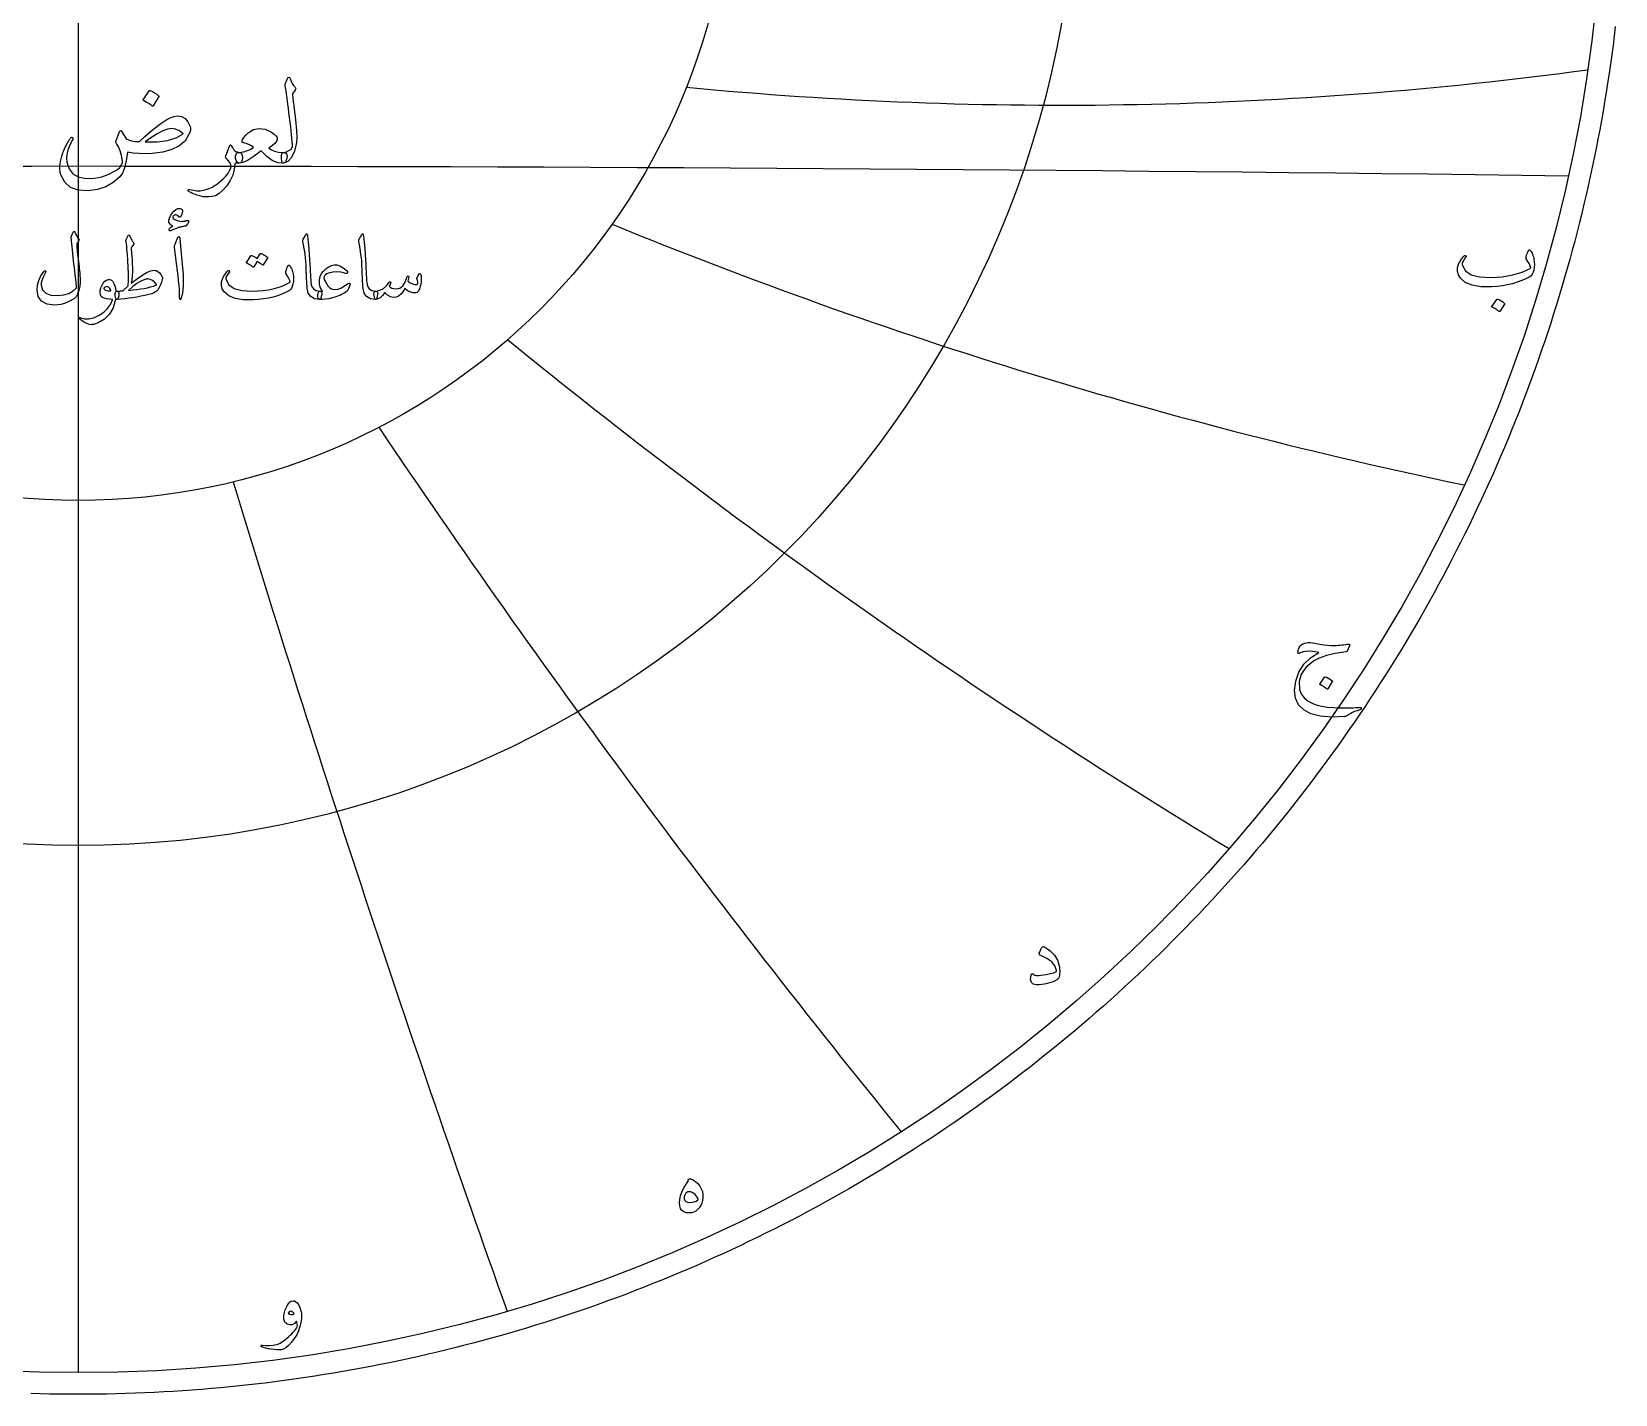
# Model space of a CAD drawing. Header units: millimetres. Extents: x -62 to 62, y -62 to 63.
# Drawn here: x -1.9 to 61.2, y -61.6 to -7.4 of the extents above; entities that cross this region are included whole.
import ezdxf

# ---------------------------------------------------------------- set-up
doc = ezdxf.new("R2010")
doc.units = ezdxf.units.MM
for name, color, linetype in [('CUT_OUTER', 1, 'Continuous'), ('ENGRAVE', 7, 'Continuous'), ('ENGRAVE_FINE', 8, 'Continuous'), ('TEXT', 5, 'Continuous')]:
    doc.layers.add(name, color=color, linetype=linetype)

msp = doc.modelspace()

# ---------------------------------------------------------------- linework, layer by layer
at = {"layer": 'CUT_OUTER'}
msp.add_lwpolyline([(61.1943, -7.1667), (61.1491, -7.542), (61.1017, -7.9171), (61.052, -8.2919), (61, -8.6663), (60.9456, -9.0404), (60.889, -9.4142), (60.8301, -9.7876), (60.7689, -10.1607), (60.7054, -10.5334), (60.6396, -10.9057), (60.5716, -11.2775), (60.5012, -11.649), (60.4286, -12.02), (60.3537, -12.3906), (60.2766, -12.7606), (60.1971, -13.1303), (60.1154, -13.4994), (60.0315, -13.868), (59.9453, -14.2361), (59.8568, -14.6036), (59.7661, -14.9706), (59.6731, -15.3371), (59.5778, -15.7029), (59.4804, -16.0682), (59.3807, -16.4328), (59.2787, -16.7969), (59.1745, -17.1603), (59.0681, -17.5231), (58.9595, -17.8852), (58.8486, -18.2466), (58.7356, -18.6073), (58.6203, -18.9674), (58.5028, -19.3267), (58.3831, -19.6853), (58.2612, -20.0432), (58.1372, -20.4003), (58.0109, -20.7566), (57.8824, -21.1122), (57.7518, -21.4669), (57.619, -21.8209), (57.484, -22.174), (57.3469, -22.5263), (57.2076, -22.8778), (57.0661, -23.2284), (56.9225, -23.5781), (56.7768, -23.9269), (56.6289, -24.2748), (56.4789, -24.6218), (56.3267, -24.9679), (56.1725, -25.3131), (56.0161, -25.6573), (55.8576, -26.0005), (55.697, -26.3427), (55.5344, -26.684), (55.3696, -27.0242), (55.2027, -27.3635), (55.0338, -27.7017), (54.8628, -28.0388), (54.6897, -28.3749), (54.5146, -28.71), (54.3374, -29.0439), (54.1581, -29.3768), (53.9769, -29.7085), (53.7936, -30.0392), (53.6082, -30.3687), (53.4209, -30.6971), (53.2315, -31.0243), (53.0402, -31.3503), (52.8468, -31.6752), (52.6515, -31.9988), (52.4541, -32.3213), (52.2548, -32.6425), (52.0535, -32.9625), (51.8503, -33.2813), (51.6451, -33.5988), (51.438, -33.9151), (51.2289, -34.2301), (51.0179, -34.5438), (50.805, -34.8562), (50.5902, -35.1672), (50.3734, -35.477), (50.1548, -35.7854), (49.9343, -36.0925), (49.7119, -36.3982), (49.4876, -36.7025), (49.2615, -37.0055), (49.0335, -37.307), (48.8037, -37.6072), (48.572, -37.906), (48.3385, -38.2033), (48.1032, -38.4992), (47.866, -38.7936), (47.6271, -39.0866), (47.3864, -39.3781), (47.1439, -39.6681), (46.8996, -39.9566), (46.6535, -40.2436), (46.4057, -40.5291), (46.1562, -40.8131), (45.9049, -41.0955), (45.6519, -41.3764), (45.3971, -41.6558), (45.1407, -41.9335), (44.8825, -42.2097), (44.6227, -42.4843), (44.3612, -42.7573), (44.098, -43.0287), (43.8331, -43.2985), (43.5666, -43.5666), (43.2985, -43.8331), (43.0287, -44.098), (42.7573, -44.3612), (42.4843, -44.6227), (42.2097, -44.8825), (41.9335, -45.1407), (41.6558, -45.3971), (41.3764, -45.6519), (41.0955, -45.9049), (40.8131, -46.1562), (40.5291, -46.4057), (40.2436, -46.6535), (39.9566, -46.8996), (39.6681, -47.1439), (39.3781, -47.3864), (39.0866, -47.6271), (38.7936, -47.866), (38.4992, -48.1032), (38.2033, -48.3385), (37.906, -48.572), (37.6072, -48.8037), (37.307, -49.0335), (37.0055, -49.2615), (36.7025, -49.4876), (36.3982, -49.7119), (36.0925, -49.9343), (35.7854, -50.1548), (35.477, -50.3734), (35.1672, -50.5902), (34.8562, -50.805), (34.5438, -51.0179), (34.2301, -51.2289), (33.9151, -51.438), (33.5988, -51.6451), (33.2813, -51.8503), (32.9625, -52.0535), (32.6425, -52.2548), (32.3213, -52.4541), (31.9988, -52.6515), (31.6752, -52.8468), (31.3503, -53.0402), (31.0243, -53.2315), (30.6971, -53.4209), (30.3687, -53.6082), (30.0392, -53.7936), (29.7085, -53.9769), (29.3768, -54.1581), (29.0439, -54.3374), (28.71, -54.5146), (28.3749, -54.6897), (28.0388, -54.8628), (27.7017, -55.0338), (27.3635, -55.2027), (27.0242, -55.3696), (26.684, -55.5344), (26.3427, -55.697), (26.0005, -55.8576), (25.6573, -56.0161), (25.3131, -56.1725), (24.9679, -56.3267), (24.6218, -56.4789), (24.2748, -56.6289), (23.9269, -56.7768), (23.5781, -56.9225), (23.2284, -57.0661), (22.8778, -57.2076), (22.5263, -57.3469), (22.174, -57.484), (21.8209, -57.619), (21.4669, -57.7518), (21.1122, -57.8824), (20.7566, -58.0109), (20.4003, -58.1372), (20.0432, -58.2612), (19.6853, -58.3831), (19.3267, -58.5028), (18.9674, -58.6203), (18.6073, -58.7356), (18.2466, -58.8486), (17.8852, -58.9595), (17.5231, -59.0681), (17.1603, -59.1745), (16.7969, -59.2787), (16.4328, -59.3807), (16.0682, -59.4804), (15.7029, -59.5778), (15.3371, -59.6731), (14.9706, -59.7661), (14.6036, -59.8568), (14.2361, -59.9453), (13.868, -60.0315), (13.4994, -60.1154), (13.1303, -60.1971), (12.7606, -60.2766), (12.3906, -60.3537), (12.02, -60.4286), (11.649, -60.5012), (11.2775, -60.5716), (10.9057, -60.6396), (10.5334, -60.7054), (10.1607, -60.7689), (9.7876, -60.8301), (9.4142, -60.889), (9.0404, -60.9456), (8.6663, -61), (8.2919, -61.052), (7.9171, -61.1017), (7.542, -61.1491), (7.1667, -61.1943), (6.7911, -61.2371), (6.4152, -61.2776), (6.0391, -61.3158), (5.6627, -61.3517), (5.2862, -61.3853), (4.9094, -61.4166), (4.5325, -61.4456), (4.1554, -61.4722), (3.7781, -61.4966), (3.4007, -61.5186), (3.0232, -61.5383), (2.6455, -61.5557), (2.2678, -61.5708), (1.89, -61.5835), (1.512, -61.5939), (1.1341, -61.6021), (0.7561, -61.6079), (0.378, -61.6113), (0, -61.6125), (-0.378, -61.6113), (-0.7561, -61.6079), (-1.1341, -61.6021), (-1.512, -61.5939), (-1.89, -61.5835)], dxfattribs=at)
at = {"layer": 'ENGRAVE'}
for points in [[(0, -60.75), (0, 60.75)], [(0, -60.75), (0, -26.0306)]]:
    msp.add_lwpolyline(points, dxfattribs=at)
for radius in [60.75, 39.7663, 26.0306]:
    msp.add_circle((0, 0), radius, dxfattribs=at)
for centre, radius, start, end in [((39.1335, 146.0481), 156.342, 264.520285, 277.705934), ((94.425, 163.5488), 192.9913, 247.718641, 258.26716), ((177.9394, 177.9394), 254.767, 230.850363, 238.761753), ((326.7513, 188.6499), 379.3897, 213.930083, 219.204343), ((728.6943, 195.2531), 755.4473, 196.9741204, 199.6112503)]:
    msp.add_arc(centre, radius, start, end, dxfattribs=at)
at = {"layer": 'ENGRAVE_FINE'}
msp.add_arc((0, -4563.2188), 4550.4895, 89.2531081, 90.7468919, dxfattribs=at)
at = {"layer": 'TEXT'}
for points in [[(8.2394, -9.4432), (8.2717, -9.365), (8.2968, -9.303), (8.3148, -9.2572), (8.3256, -9.2276), (8.334, -9.2087), (8.3447, -9.1953), (8.3579, -9.1872), (8.3735, -9.1845), (8.3911, -9.1875), (8.4058, -9.1965), (8.4175, -9.2114), (8.4262, -9.2324), (8.466, -9.3351), (8.5136, -9.4276), (8.569, -9.5099), (8.6322, -9.5821), (8.6498, -9.6051), (8.6549, -9.6312), (8.6474, -9.6602), (8.6274, -9.6923), (8.522, -9.8408), (8.5292, -9.9072), (8.5364, -9.9725), (8.5435, -10.0366), (8.5507, -10.0994), (8.5579, -10.1611), (8.5651, -10.2216), (8.5723, -10.2809), (8.5795, -10.3389), (8.6456, -10.8767), (8.6861, -11.297), (8.7007, -11.6), (8.6896, -11.7856), (8.5992, -12.1224), (8.4813, -12.3712), (8.3358, -12.532), (8.1627, -12.6048), (8.1579, -12.6048), (8.1531, -12.6048), (8.1483, -12.6048), (8.1435, -12.6048), (8.1151, -12.5778), (8.0968, -12.5162), (8.0888, -12.4197), (8.0909, -12.2886), (8.0953, -12.2401), (8.1088, -12.2048), (8.1313, -12.1826), (8.1627, -12.1736), (8.2843, -12.1494), (8.3855, -12.1054), (8.4663, -12.0416), (8.5268, -11.9581), (8.5227, -11.8578), (8.5154, -11.7437), (8.5048, -11.6159), (8.4908, -11.4743), (8.4739, -11.3195), (8.4543, -11.1521), (8.432, -10.9722), (8.407, -10.7797), (8.384, -10.5904), (8.3627, -10.4204), (8.3432, -10.2695), (8.3256, -10.1378), (8.3103, -10.0252), (8.298, -9.9318), (8.2888, -9.8575), (8.2825, -9.8024), (8.2346, -9.5294), (8.2331, -9.5024), (8.2334, -9.4791), (8.2355, -9.4593), (8.2394, -9.4432)], [(2.8167, -9.7258), (2.8227, -9.7198), (2.8311, -9.7162), (2.8419, -9.715), (2.855, -9.7162), (2.9481, -9.7539), (3.0359, -9.8), (3.1182, -9.8545), (3.1951, -9.9174), (3.2026, -9.927), (3.2059, -9.9366), (3.205, -9.9461), (3.1999, -9.9557), (2.9748, -10.3198), (2.9664, -10.3285), (2.9556, -10.3306), (2.9425, -10.3261), (2.9269, -10.315), (2.9134, -10.3054), (2.8922, -10.291), (2.8631, -10.2719), (2.8263, -10.2479), (2.7811, -10.2192), (2.7269, -10.1857), (2.6637, -10.1473), (2.5916, -10.1042), (2.582, -10.097), (2.5772, -10.0899), (2.5772, -10.0827), (2.582, -10.0755)], [(3.9376, -10.7222), (4.1047, -10.7467), (4.2466, -10.8252), (4.3634, -10.9575), (4.455, -11.1437), (4.4652, -11.215), (4.4574, -11.2946), (4.4316, -11.3826), (4.3879, -11.479), (4.3376, -11.5719), (4.2921, -11.6491), (4.2514, -11.7108), (4.2155, -11.7569), (4.0059, -11.9293), (3.7221, -12.0635), (3.364, -12.1593), (2.9317, -12.2168), (2.6715, -12.2293), (2.4227, -12.2239), (2.1853, -12.2006), (1.9592, -12.1593), (1.9059, -12.5105), (1.8371, -12.7928), (1.7527, -13.0063), (1.6527, -13.1509), (1.3904, -13.3739), (1.0922, -13.5401), (0.7581, -13.6494), (0.388, -13.7018), (-0.0015, -13.6835), (-0.3126, -13.5712), (-0.5452, -13.3649), (-0.6994, -13.0646), (-0.7126, -13.0181), (-0.7233, -12.9694), (-0.7317, -12.9187), (-0.7377, -12.8658), (-0.7407, -12.8112), (-0.7401, -12.7551), (-0.7359, -12.6974), (-0.7281, -12.6383), (-0.7114, -12.5337), (-0.6898, -12.4305), (-0.6635, -12.3289), (-0.6323, -12.2287), (-0.5967, -12.1304), (-0.5569, -12.0341), (-0.5129, -11.94), (-0.4647, -11.8479), (-0.4433, -11.8105), (-0.4221, -11.7748), (-0.4013, -11.741), (-0.3808, -11.709), (-0.3609, -11.6787), (-0.3419, -11.6503), (-0.3238, -11.6237), (-0.3066, -11.5988), (-0.2943, -11.5847), (-0.2814, -11.576), (-0.268, -11.5728), (-0.2539, -11.5749), (-0.2389, -11.5805), (-0.2275, -11.588), (-0.2198, -11.5973), (-0.2156, -11.6084), (-0.2144, -11.621), (-0.2156, -11.6347), (-0.2192, -11.6497), (-0.2251, -11.6659), (-0.2602, -11.7189), (-0.2934, -11.7772), (-0.3248, -11.841), (-0.3545, -11.9102), (-0.4168, -12.0871), (-0.4551, -12.2539), (-0.4695, -12.4105), (-0.4599, -12.5569), (-0.3704, -12.835), (-0.2072, -13.0371), (0.0296, -13.1631), (0.3401, -13.2131), (0.6401, -13.1991), (0.9317, -13.1425), (1.2149, -13.0434), (1.4898, -12.9018), (1.5727, -12.8428), (1.6443, -12.7712), (1.7045, -12.6871), (1.7533, -12.5904), (1.7589, -12.5769), (1.7616, -12.5605), (1.7613, -12.541), (1.758, -12.5185), (1.7158, -12.3042), (1.661, -12.1162), (1.5937, -11.9545), (1.5137, -11.8192), (1.4979, -11.7943), (1.4886, -11.7725), (1.4859, -11.7536), (1.4898, -11.7377), (1.6383, -11.3449), (1.6595, -11.3153), (1.6802, -11.303), (1.7003, -11.3081), (1.7197, -11.3305), (1.897, -11.6323), (1.9919, -11.6772), (2.1137, -11.7114), (2.2625, -11.7347), (2.4383, -11.7473), (2.647, -11.544), (2.8562, -11.3557), (3.0661, -11.1823), (3.2766, -11.024), (3.4778, -10.8919), (3.655, -10.7976), (3.8083, -10.741), (3.9376, -10.7222)], [(4.1724, -11.4311), (4.0254, -11.3192), (3.8718, -11.2515), (3.7116, -11.2282), (3.5448, -11.2491), (3.364, -11.3129), (3.1568, -11.418), (2.9233, -11.5644), (2.6634, -11.7521), (3.1368, -11.7536), (3.546, -11.7006), (3.8912, -11.5931), (4.1724, -11.4311)], [(8.1627, -12.1736), (8.2328, -12.1841), (8.2801, -12.2156), (8.3046, -12.268), (8.3064, -12.3413), (8.2831, -12.4548), (8.2513, -12.5365), (8.2112, -12.5865), (8.1627, -12.6048), (7.9421, -12.5847), (7.7208, -12.4958), (7.499, -12.338), (7.2765, -12.1114), (6.996, -12.329), (6.7579, -12.4838), (6.5624, -12.5757), (6.4095, -12.6048), (6.3589, -12.5934), (6.3172, -12.5593), (6.2846, -12.5024), (6.261, -12.4227), (6.2541, -12.3174), (6.2765, -12.2407), (6.3283, -12.1928), (6.4095, -12.1736), (6.4833, -12.1665), (6.5562, -12.1545), (6.6282, -12.1377), (6.6993, -12.1162), (6.7695, -12.0895), (6.8388, -12.0575), (6.9072, -12.0201), (6.9747, -11.9772), (6.8918, -11.9096), (6.7915, -11.8551), (6.6738, -11.8138), (6.5388, -11.7856), (6.5265, -11.7805), (6.5184, -11.7701), (6.5145, -11.7542), (6.5148, -11.7329), (6.5376, -11.6596), (6.5867, -11.5784), (6.6621, -11.4895), (6.7639, -11.3928), (6.9762, -11.2656), (7.2011, -11.2192), (7.4385, -11.2536), (7.6885, -11.3689), (7.7945, -11.4425), (7.8681, -11.515), (7.9094, -11.5862), (7.9184, -11.6563), (7.8921, -11.7317), (7.8274, -11.8144), (7.7244, -11.9042), (7.5831, -12.0012), (7.684, -12.0766), (7.8142, -12.1305), (7.9738, -12.1629), (8.1627, -12.1736)], [(5.8681, -12.3078), (6.0166, -11.9245), (6.0331, -11.894), (6.049, -11.879), (6.0642, -11.8796), (6.0789, -11.8958), (6.119, -11.9629), (6.158, -12.0204), (6.1957, -12.0683), (6.2322, -12.1066), (6.2723, -12.1359), (6.316, -12.1569), (6.3633, -12.1695), (6.4142, -12.1736), (6.4645, -12.1868), (6.5005, -12.2263), (6.522, -12.2922), (6.5292, -12.3844), (6.522, -12.4772), (6.5005, -12.5449), (6.4645, -12.5874), (6.4142, -12.6048), (6.3756, -12.6066), (6.3364, -12.6072), (6.2966, -12.6066), (6.2562, -12.6048), (6.2493, -12.6066), (6.243, -12.612), (6.2373, -12.6209), (6.2322, -12.6335), (6.2065, -12.8602), (6.1436, -13.0802), (6.0436, -13.2937), (5.9065, -13.5006), (5.7535, -13.6805), (5.6059, -13.8131), (5.4637, -13.8985), (5.3268, -13.9365), (5.1981, -13.9464), (5.0801, -13.9473), (4.973, -13.9392), (4.8765, -13.9221), (4.8294, -13.9089), (4.7789, -13.8934), (4.7252, -13.8754), (4.6682, -13.855), (4.6081, -13.8317), (4.5454, -13.8047), (4.48, -13.7742), (4.4119, -13.7401), (4.3948, -13.7323), (4.3819, -13.7233), (4.3733, -13.7131), (4.3688, -13.7018), (4.3658, -13.6865), (4.3664, -13.6742), (4.3706, -13.6649), (4.3784, -13.6586), (4.3885, -13.653), (4.3999, -13.6503), (4.4125, -13.6506), (4.4263, -13.6539), (4.5772, -13.6844), (4.7185, -13.6994), (4.8502, -13.6988), (4.9724, -13.6826), (5.0932, -13.6507), (5.2113, -13.6077), (5.3267, -13.5537), (5.4394, -13.4886), (5.5497, -13.4127), (5.658, -13.3263), (5.7641, -13.2295), (5.8681, -13.1221), (5.9463, -13.0242), (6.0083, -12.9269), (6.0541, -12.8302), (6.0837, -12.7341), (6.075, -12.667), (6.0394, -12.5904), (5.9768, -12.5042), (5.8873, -12.4084), (5.8717, -12.3877), (5.8634, -12.3641), (5.8622, -12.3374), (5.8681, -12.3078)], [(4.2646, -15.1077), (4.2178, -15.1165), (4.1743, -15.1248), (4.1342, -15.1326), (4.0975, -15.14), (4.0644, -15.1472), (4.0351, -15.1544), (4.0096, -15.1616), (3.9879, -15.1688), (3.9659, -15.177), (3.9394, -15.1872), (3.9085, -15.1994), (3.873, -15.2137), (3.833, -15.2302), (3.7885, -15.2492), (3.7396, -15.2706), (3.6862, -15.2945), (3.6644, -15.3017), (3.6457, -15.3017), (3.6302, -15.2945), (3.6179, -15.2802), (3.6105, -15.2449), (3.6314, -15.2038), (3.6805, -15.1569), (3.758, -15.1041), (3.6987, -15.0704), (3.6538, -15.0341), (3.6233, -14.995), (3.6071, -14.9532), (3.604, -14.8744), (3.6233, -14.7889), (3.665, -14.6966), (3.7293, -14.5975), (3.8058, -14.5088), (3.8847, -14.4475), (3.9657, -14.4136), (4.049, -14.4071), (4.0955, -14.4188), (4.1272, -14.4431), (4.144, -14.4799), (4.146, -14.5293), (4.1379, -14.5827), (4.1245, -14.6317), (4.1056, -14.6761), (4.0814, -14.7161), (4.0571, -14.7442), (4.0346, -14.7565), (4.014, -14.7532), (3.9951, -14.7341), (3.9736, -14.7056), (3.9484, -14.6847), (3.9197, -14.6714), (3.8873, -14.6658), (3.8534, -14.6658), (3.8236, -14.673), (3.7978, -14.6874), (3.776, -14.7089), (3.76, -14.735), (3.7553, -14.7592), (3.7618, -14.7817), (3.7796, -14.8023), (3.846, -14.8515), (3.9269, -14.8877), (4.0221, -14.9108), (4.1317, -14.9209), (4.1412, -14.9206), (4.1519, -14.9195), (4.1637, -14.9179), (4.1766, -14.9155), (4.1906, -14.9127), (4.2058, -14.9097), (4.222, -14.9064), (4.2394, -14.9029), (4.2583, -14.8994), (4.2754, -14.8962), (4.2906, -14.8932), (4.3041, -14.8904), (4.316, -14.888), (4.3266, -14.8863), (4.3358, -14.8853), (4.3436, -14.885), (4.3584, -14.8865), (4.3706, -14.8913), (4.38, -14.8991), (4.3867, -14.9101), (4.391, -14.9207), (4.393, -14.9308), (4.3928, -14.9404), (4.3903, -14.9496), (4.3555, -15.0148), (4.323, -15.0628), (4.2927, -15.0938), (4.2646, -15.1077)], [(-0.2048, -15.352), (-0.1985, -15.341), (-0.1904, -15.3332), (-0.1805, -15.3284), (-0.1689, -15.3269), (-0.1572, -15.3289), (-0.1473, -15.335), (-0.1392, -15.3451), (-0.1329, -15.3592), (-0.0995, -15.4416), (-0.0638, -15.5128), (-0.0258, -15.5728), (0.0144, -15.6215), (0.0263, -15.639), (0.0296, -15.6592), (0.0245, -15.6821), (0.0108, -15.7077), (0.002, -15.7201), (-0.0063, -15.732), (-0.0141, -15.7434), (-0.0216, -15.7544), (-0.0285, -15.7647), (-0.035, -15.7742), (-0.0411, -15.7827), (-0.0467, -15.7903), (-0.0561, -15.8043), (-0.0629, -15.8209), (-0.0669, -15.8402), (-0.0683, -15.8622), (-0.064, -15.9243), (-0.0584, -15.992), (-0.0514, -16.0653), (-0.0431, -16.1442), (-0.0337, -16.2288), (-0.0234, -16.3189), (-0.0121, -16.4147), (0, -16.5161), (0.0136, -16.6172), (0.0256, -16.7123), (0.036, -16.8014), (0.0449, -16.8843), (0.0524, -16.9615), (0.0588, -17.033), (0.0641, -17.0989), (0.0683, -17.1592), (0.073, -17.3377), (0.0584, -17.5068), (0.0245, -17.6664), (-0.0287, -17.8166), (-0.0806, -17.9049), (-0.1608, -17.9864), (-0.2692, -18.0612), (-0.406, -18.1292), (-0.5542, -18.1856), (-0.6934, -18.2253), (-0.8236, -18.2484), (-0.9449, -18.255), (-1.2485, -18.2132), (-1.4658, -18.0987), (-1.597, -17.9114), (-1.6419, -17.6514), (-1.6262, -17.4576), (-1.5754, -17.2679), (-1.4896, -17.0822), (-1.3688, -16.9005), (-1.3596, -16.8899), (-1.35, -16.8834), (-1.3399, -16.881), (-1.3293, -16.8825), (-1.3181, -16.8868), (-1.3096, -16.8924), (-1.3037, -16.8994), (-1.3006, -16.9077), (-1.2983, -16.92), (-1.2988, -16.9319), (-1.3019, -16.9434), (-1.3078, -16.9544), (-1.3902, -17.1149), (-1.447, -17.2517), (-1.4782, -17.3646), (-1.4838, -17.4538), (-1.4238, -17.6458), (-1.2943, -17.7798), (-1.0951, -17.8559), (-0.8263, -17.8741), (-0.584, -17.8479), (-0.3781, -17.787), (-0.2086, -17.6916), (-0.0754, -17.5616), (-0.0783, -17.4988), (-0.0831, -17.4255), (-0.0899, -17.3416), (-0.0988, -17.2472), (-0.1099, -17.142), (-0.1235, -17.0258), (-0.1396, -16.8986), (-0.1581, -16.7604), (-0.1756, -16.6178), (-0.1922, -16.4774), (-0.2079, -16.3394), (-0.2228, -16.2035), (-0.2364, -16.0699), (-0.2488, -15.9385), (-0.2598, -15.8094), (-0.2695, -15.6826), (-0.2838, -15.5604), (-0.2832, -15.5465), (-0.2811, -15.5335), (-0.2778, -15.5213), (-0.273, -15.5101)], [(1.9868, -15.4814), (1.9953, -15.4722), (2.003, -15.4661), (2.0097, -15.4632), (2.0155, -15.4634), (2.0225, -15.4665), (2.029, -15.4724), (2.0351, -15.4809), (2.0407, -15.4921), (2.0635, -15.5406), (2.0851, -15.5855), (2.1057, -15.6269), (2.1251, -15.6646), (2.1436, -15.6983), (2.1615, -15.7275), (2.1787, -15.7522), (2.1952, -15.7724), (2.2073, -15.789), (2.2113, -15.8065), (2.2073, -15.8249), (2.1952, -15.8442), (2.1233, -15.934), (2.1141, -15.9495), (2.108, -15.9673), (2.1051, -15.9873), (2.1053, -16.0095), (2.117, -16.179), (2.1269, -16.3283), (2.135, -16.4575), (2.1413, -16.5664), (2.146, -16.6553), (2.1494, -16.7244), (2.1514, -16.7738), (2.1521, -16.8035), (2.1513, -16.8911), (2.1489, -16.9741), (2.145, -17.0527), (2.1395, -17.1268), (2.1326, -17.1964), (2.1247, -17.2616), (2.1156, -17.3222), (2.1053, -17.3783), (2.3494, -17.1915), (2.5607, -17.0478), (2.7392, -16.9472), (2.885, -16.8897), (2.9499, -16.8744), (3.008, -16.8682), (3.0594, -16.8709), (3.1041, -16.8825), (3.1672, -16.9153), (3.2272, -16.967), (3.284, -17.0375), (3.3377, -17.1268), (3.346, -17.1482), (3.3493, -17.1726), (3.3478, -17.2003), (3.3413, -17.231), (3.3055, -17.3415), (3.2631, -17.4466), (3.2139, -17.5463), (3.158, -17.6406), (3.1037, -17.7012), (3.0269, -17.7538), (2.9276, -17.7982), (2.8059, -17.8346), (2.643, -17.8706), (2.4812, -17.9033), (2.3206, -17.9326), (2.161, -17.9586), (2.0028, -17.9809), (1.8462, -17.9994), (1.6912, -18.0141), (1.5377, -18.025), (1.5204, -18.0201), (1.5045, -18.0053), (1.4899, -17.9806), (1.4766, -17.946), (1.4649, -17.9035), (1.4587, -17.8624), (1.4578, -17.8227), (1.4622, -17.7843), (1.4724, -17.7509), (1.4883, -17.7259), (1.5101, -17.7095), (1.5377, -17.7017), (1.5744, -17.6997), (1.6091, -17.6972), (1.6418, -17.6943), (1.6724, -17.6909), (1.7011, -17.6875), (1.7277, -17.6846), (1.7522, -17.6821), (1.7748, -17.6801), (1.976, -17.4861), (1.9778, -17.4777), (1.9796, -17.4668), (1.9814, -17.4534), (1.9832, -17.4376), (1.985, -17.4193), (1.9868, -17.3985), (1.9886, -17.3753), (1.9904, -17.3496), (1.992, -17.3216), (1.9931, -17.2917), (1.9937, -17.2597), (1.994, -17.2256), (1.994, -17.1898), (1.994, -17.1524), (1.994, -17.1135), (1.994, -17.0729), (1.9935, -17.0271), (1.9922, -16.9723), (1.9899, -16.9086), (1.9868, -16.8358), (1.9827, -16.7545), (1.9778, -16.6652), (1.972, -16.5677), (1.9652, -16.4622), (1.9497, -16.228), (1.9356, -16.0427), (1.9228, -15.9064), (1.9113, -15.8191), (1.9021, -15.7629), (1.8961, -15.7203), (1.8932, -15.6911), (1.8934, -15.6754), (1.9043, -15.6457), (1.9154, -15.6179), (1.9267, -15.5918), (1.9383, -15.5676), (1.9501, -15.5447), (1.9621, -15.5227), (1.9743, -15.5016), (1.9868, -15.4814)], [(3.9376, -15.6179), (3.972, -15.5514), (3.9996, -15.5281), (4.0205, -15.5478), (4.0346, -15.6107), (4.1173, -16.4909), (4.1665, -17.0312), (4.1775, -17.4628), (4.1503, -17.7857), (4.0849, -17.9999), (4.073, -18.0174), (4.0625, -18.0268), (4.0533, -18.0282), (4.0454, -18.0214), (4.0391, -18.0109), (4.0346, -17.9972), (4.032, -17.9803), (4.0311, -17.9604), (4.0311, -17.8047), (4.0239, -17.6397), (4.0095, -17.4652), (3.9879, -17.2813), (3.9832, -17.2333), (3.9691, -17.1035), (3.9455, -16.892), (3.9125, -16.5987), (3.8335, -15.9484), (3.8317, -15.9138), (3.8335, -15.882), (3.8388, -15.8528), (3.8478, -15.8263)], [(9.0681, -15.4382), (9.075, -15.4275), (9.0816, -15.4203), (9.0876, -15.4167), (9.0932, -15.4167), (9.1018, -15.4214), (9.1094, -15.4356), (9.1161, -15.4591), (9.122, -15.4921), (9.1516, -15.7605), (9.1759, -16.0086), (9.1947, -16.2365), (9.2082, -16.4442), (9.2168, -16.6218), (9.2248, -16.781), (9.2321, -16.9218), (9.2387, -17.0442), (9.2445, -17.1482), (9.2491, -17.2337), (9.2525, -17.3009), (9.2549, -17.3496), (9.2868, -17.4955), (9.3573, -17.6029), (9.4664, -17.6716), (9.6142, -17.7017), (9.6553, -17.7125), (9.6815, -17.7376), (9.693, -17.7771), (9.6896, -17.831), (9.6728, -17.9159), (9.6546, -17.9765), (9.6351, -18.0129), (9.6142, -18.025), (9.4062, -17.9976), (9.2531, -17.9154), (9.1548, -17.7785), (9.1112, -17.5867), (9.1043, -17.495), (9.0982, -17.403), (9.0927, -17.3109), (9.0878, -17.2185), (9.0835, -17.1258), (9.0793, -17.033), (9.0754, -16.9399), (9.0717, -16.8466), (9.0649, -16.6686), (9.0555, -16.5084), (9.0434, -16.366), (9.0286, -16.2412), (9.011, -16.1214), (8.9908, -15.9938), (8.9679, -15.8583), (8.9423, -15.7149), (8.939, -15.6891), (8.9396, -15.6655), (8.9444, -15.6442), (8.9531, -15.6251)], [(11.292, -15.4382), (11.2989, -15.4275), (11.3055, -15.4203), (11.3115, -15.4167), (11.3171, -15.4167), (11.3257, -15.4214), (11.3333, -15.4356), (11.34, -15.4591), (11.3459, -15.4921), (11.3755, -15.7605), (11.3998, -16.0086), (11.4186, -16.2365), (11.4321, -16.4442), (11.4407, -16.6218), (11.4487, -16.781), (11.456, -16.9218), (11.4626, -17.0442), (11.4684, -17.1482), (11.473, -17.2337), (11.4765, -17.3009), (11.4788, -17.3496), (11.5107, -17.4955), (11.5812, -17.6029), (11.6903, -17.6716), (11.8381, -17.7017), (11.8792, -17.7125), (11.9054, -17.7376), (11.9169, -17.7771), (11.9135, -17.831), (11.8967, -17.9159), (11.8785, -17.9765), (11.859, -18.0129), (11.8381, -18.025), (11.6302, -17.9976), (11.477, -17.9154), (11.3787, -17.7785), (11.3351, -17.5867), (11.3283, -17.495), (11.3221, -17.403), (11.3166, -17.3109), (11.3117, -17.2185), (11.3074, -17.1258), (11.3032, -17.033), (11.2993, -16.9399), (11.2956, -16.8466), (11.2888, -16.6686), (11.2794, -16.5084), (11.2673, -16.366), (11.2525, -16.2412), (11.235, -16.1214), (11.2147, -15.9938), (11.1918, -15.8583), (11.1662, -15.7149), (11.1629, -15.6891), (11.1635, -15.6655), (11.1683, -15.6442), (11.177, -15.6251)], [(7.243, -16.2107), (7.2475, -16.2062), (7.2537, -16.2035), (7.2618, -16.2026), (7.2717, -16.2035), (7.3071, -16.2167), (7.3413, -16.2313), (7.3744, -16.2473), (7.4064, -16.2646), (7.4375, -16.2834), (7.468, -16.3041), (7.4977, -16.3266), (7.5268, -16.3508), (7.5324, -16.3582), (7.5349, -16.3661), (7.5342, -16.3744), (7.5304, -16.3831), (7.3579, -16.6562), (7.3532, -16.6598), (7.3463, -16.6598), (7.3371, -16.6562), (7.3256, -16.649), (7.3177, -16.6424), (7.3049, -16.6333), (7.2872, -16.6217), (7.2645, -16.6077), (7.2367, -16.591), (7.2034, -16.5713), (7.1648, -16.5487), (7.1208, -16.5233), (6.9843, -16.7352), (6.978, -16.7417), (6.9699, -16.7433), (6.96, -16.7399), (6.9484, -16.7316), (6.9383, -16.7244), (6.9223, -16.7137), (6.9005, -16.6993), (6.8729, -16.6813), (6.839, -16.6598), (6.7984, -16.6346), (6.751, -16.6059), (6.6969, -16.5736), (6.6913, -16.5682), (6.6888, -16.5628), (6.6895, -16.5574), (6.6933, -16.552), (6.8693, -16.2897), (6.8738, -16.2852), (6.8801, -16.2825), (6.8882, -16.2816), (6.8981, -16.2825), (6.9282, -16.2923), (6.9573, -16.3036), (6.9856, -16.3166), (7.013, -16.331), (7.0395, -16.3469), (7.0651, -16.3638), (7.0898, -16.3819), (7.1136, -16.4011)], [(57.8089, -16.0758), (57.8346, -16.1082), (57.8582, -16.1438), (57.8797, -16.1829), (57.899, -16.2253), (57.9161, -16.2708), (57.9311, -16.3192), (57.9439, -16.3704), (57.9545, -16.4246), (57.9684, -16.5333), (57.9718, -16.6411), (57.9646, -16.7479), (57.9469, -16.8538), (57.92, -16.9481), (57.8855, -17.0243), (57.8434, -17.0823), (57.7936, -17.122), (57.6355, -17.2056), (57.4678, -17.2801), (57.2906, -17.3455), (57.1038, -17.4018), (56.9074, -17.4485), (56.7014, -17.4851), (56.4858, -17.5117), (56.2607, -17.5282), (55.8386, -17.5239), (55.4923, -17.465), (55.2216, -17.3515), (55.0267, -17.1833), (54.9467, -17.0518), (54.9098, -16.9103), (54.916, -16.7587), (54.9654, -16.597), (54.982, -16.5622), (55.0013, -16.5266), (55.0232, -16.4903), (55.0478, -16.4533), (55.0749, -16.4156), (55.1048, -16.3771), (55.1372, -16.338), (55.1723, -16.2981), (55.184, -16.2868), (55.1963, -16.2799), (55.209, -16.2772), (55.2221, -16.2789), (55.231, -16.2823), (55.2384, -16.2885), (55.2444, -16.2976), (55.249, -16.3096), (55.2511, -16.3208), (55.2499, -16.3316), (55.2454, -16.3419), (55.2375, -16.3517), (55.2046, -16.3908), (55.1752, -16.4313), (55.1491, -16.4732), (55.1263, -16.5165), (55.1108, -16.558), (55.1024, -16.598), (55.1012, -16.6365), (55.1072, -16.6736), (55.2269, -16.8904), (55.4521, -17.0425), (55.7826, -17.1299), (56.2185, -17.1527), (56.4582, -17.1435), (56.6865, -17.1235), (56.9037, -17.0927), (57.1095, -17.0511), (57.3044, -16.9988), (57.4884, -16.9357), (57.6617, -16.8618), (57.8242, -16.7771), (57.8084, -16.6981), (57.7725, -16.6104), (57.7164, -16.5141), (57.6403, -16.4092), (57.6379, -16.3992), (57.6384, -16.3805), (57.6417, -16.3532), (57.6479, -16.3172), (57.6496, -16.3137), (57.6508, -16.3105), (57.6515, -16.3079), (57.6518, -16.3058), (57.6642, -16.2569), (57.6824, -16.2023), (57.7064, -16.1419), (57.7361, -16.0758), (57.7493, -16.0557), (57.7658, -16.049), (57.7857, -16.0557), (57.8089, -16.0758)], [(8.4142, -16.6885), (8.4383, -16.7188), (8.4605, -16.7523), (8.4806, -16.7889), (8.4986, -16.8286), (8.5147, -16.8713), (8.5287, -16.9167), (8.5407, -16.9647), (8.5507, -17.0155), (8.5637, -17.1174), (8.5669, -17.2185), (8.5602, -17.3186), (8.5435, -17.4178), (8.5184, -17.5063), (8.4861, -17.5777), (8.4465, -17.6321), (8.3998, -17.6693), (8.2516, -17.7477), (8.0944, -17.8175), (7.9283, -17.8788), (7.7531, -17.9316), (7.569, -17.9754), (7.3759, -18.0098), (7.1738, -18.0347), (6.9627, -18.0502), (6.5671, -18.0461), (6.2424, -17.9909), (5.9887, -17.8845), (5.8059, -17.7268), (5.7309, -17.6035), (5.6963, -17.4708), (5.7021, -17.3287), (5.7484, -17.1771), (5.764, -17.1445), (5.7821, -17.1111), (5.8026, -17.0771), (5.8256, -17.0424), (5.8511, -17.007), (5.8791, -16.971), (5.9095, -16.9343), (5.9424, -16.8969), (5.9534, -16.8863), (5.9648, -16.8798), (5.9768, -16.8774), (5.9891, -16.8789), (5.9974, -16.8821), (6.0044, -16.8879), (6.01, -16.8965), (6.0142, -16.9077), (6.0163, -16.9182), (6.0151, -16.9283), (6.0109, -16.938), (6.0035, -16.9472), (5.9727, -16.9838), (5.9451, -17.0217), (5.9206, -17.061), (5.8993, -17.1017), (5.8847, -17.1405), (5.8768, -17.178), (5.8757, -17.2142), (5.8813, -17.249), (5.9936, -17.4522), (6.2047, -17.5948), (6.5145, -17.6767), (6.9232, -17.6981), (7.1479, -17.6894), (7.362, -17.6707), (7.5655, -17.6418), (7.7585, -17.6029), (7.9412, -17.5538), (8.1138, -17.4946), (8.2762, -17.4254), (8.4286, -17.346), (8.4138, -17.2719), (8.3801, -17.1897), (8.3275, -17.0994), (8.2561, -17.0011), (8.2539, -16.9917), (8.2543, -16.9741), (8.2575, -16.9485), (8.2633, -16.9149), (8.2649, -16.9115), (8.266, -16.9086), (8.2667, -16.9061), (8.2669, -16.9041), (8.2786, -16.8583), (8.2956, -16.8071), (8.3181, -16.7505), (8.3459, -16.6885), (8.3583, -16.6697), (8.3738, -16.6634), (8.3924, -16.6697), (8.4142, -16.6885)], [(10.8249, -17.4394), (10.7279, -17.655), (10.7156, -17.6763), (10.7037, -17.6936), (10.6922, -17.7068), (10.6812, -17.716), (10.6253, -17.7543), (10.5654, -17.7901), (10.5014, -17.8235), (10.4333, -17.8544), (10.3615, -17.8832), (10.286, -17.9105), (10.207, -17.9362), (10.1243, -17.9604), (9.9699, -17.9981), (9.8333, -18.0214), (9.7148, -18.0304), (9.6142, -18.025), (9.5758, -18.0075), (9.5504, -17.9729), (9.5381, -17.9213), (9.5387, -17.8526), (9.5479, -17.7906), (9.5612, -17.7448), (9.5785, -17.7151), (9.5998, -17.7017), (9.6034, -17.7017), (9.607, -17.7017), (9.6106, -17.7017), (9.6142, -17.7017), (9.6409, -17.7044), (9.6672, -17.7053), (9.693, -17.7044), (9.7184, -17.7017), (9.6748, -17.6372), (9.6411, -17.566), (9.6173, -17.4881), (9.6034, -17.4035), (9.6014, -17.2519), (9.6277, -17.117), (9.6822, -16.9986), (9.7651, -16.8969), (9.8717, -16.8019), (9.9761, -16.7289), (10.0783, -16.678), (10.1782, -16.649), (10.286, -16.6492), (10.4082, -16.6894), (10.5447, -16.7696), (10.6956, -16.8897), (10.7127, -16.9084), (10.7207, -16.9283), (10.7198, -16.9497), (10.71, -16.9723), (10.6958, -16.9899), (10.6785, -16.9993), (10.6581, -17.0006), (10.6345, -16.9939), (10.4654, -16.945), (10.2959, -16.9274), (10.1259, -16.9414), (9.9555, -16.9867), (9.8879, -17.0152), (9.836, -17.0469), (9.7999, -17.0817), (9.7794, -17.1197), (9.7745, -17.1677), (9.7884, -17.2292), (9.8212, -17.3042), (9.8729, -17.3927), (9.9357, -17.4821), (9.995, -17.549), (10.0507, -17.5934), (10.1028, -17.6154), (10.2162, -17.6267), (10.33, -17.6137), (10.4443, -17.5764), (10.5591, -17.5149), (10.6633, -17.443), (10.7171, -17.4089), (10.7603, -17.3891), (10.7926, -17.3837), (10.8142, -17.3927), (10.8229, -17.4037), (10.8276, -17.4152), (10.8283, -17.4271), (10.8249, -17.4394)], [(13.5806, -17.0011), (13.5884, -16.9957), (13.5976, -16.9975), (13.6082, -17.0065), (13.6201, -17.0226), (13.6329, -17.05), (13.6425, -17.0891), (13.6491, -17.1399), (13.6524, -17.2023), (13.6535, -17.2732), (13.6497, -17.3424), (13.641, -17.4098), (13.6273, -17.4753), (13.5873, -17.6029), (13.5428, -17.6945), (13.4939, -17.7502), (13.4404, -17.7699), (13.314, -17.7625), (13.197, -17.7295), (13.0895, -17.6709), (12.9914, -17.5867), (12.924, -17.7194), (12.8441, -17.8229), (12.7515, -17.8973), (12.6465, -17.9424), (12.5362, -17.9523), (12.4246, -17.9244), (12.3117, -17.8589), (12.1974, -17.7556), (12.1048, -17.8735), (12.0141, -17.9577), (11.9252, -18.0082), (11.8381, -18.025), (11.8206, -18.0151), (11.804, -17.9855), (11.7882, -17.9361), (11.7734, -17.8669), (11.768, -17.7987), (11.777, -17.7484), (11.8004, -17.716), (11.8381, -17.7017), (12.0038, -17.6642), (12.1489, -17.5912), (12.2733, -17.4827), (12.377, -17.3388), (12.3826, -17.3309), (12.3887, -17.3253), (12.3952, -17.322), (12.4021, -17.3208), (12.4107, -17.3217), (12.4183, -17.3244), (12.425, -17.3289), (12.4309, -17.3352), (12.4343, -17.3545), (12.4264, -17.3873), (12.4073, -17.4336), (12.377, -17.4933), (12.4167, -17.5393), (12.4785, -17.5732), (12.5622, -17.595), (12.668, -17.6047), (12.7998, -17.5771), (12.915, -17.487), (13.0136, -17.3345), (13.0955, -17.1197), (13.0996, -17.1086), (13.1045, -17.1008), (13.1104, -17.0961), (13.1171, -17.0945), (13.1272, -17.0954), (13.136, -17.0981), (13.1434, -17.1026), (13.1494, -17.1089), (13.1539, -17.1179), (13.1566, -17.1268), (13.1575, -17.1358), (13.1566, -17.1448), (13.1207, -17.2957), (13.1627, -17.333), (13.2132, -17.3658), (13.2723, -17.394), (13.3399, -17.4178), (13.4056, -17.4333), (13.4557, -17.4367), (13.4901, -17.428), (13.5087, -17.4071), (13.5148, -17.3752), (13.5114, -17.3298), (13.4986, -17.271), (13.4764, -17.1987), (13.4802, -17.1783), (13.4988, -17.1385), (13.5323, -17.0795), (13.5806, -17.0011)], [(1.4658, -18.0645), (1.3816, -18.3603), (1.2404, -18.6079), (1.0421, -18.8076), (0.7868, -18.9591), (0.7511, -18.9745), (0.7159, -18.9883), (0.681, -19.0006), (0.6467, -19.0112), (0.613, -19.0201), (0.5802, -19.0269), (0.5483, -19.0318), (0.5174, -19.0346), (0.4401, -19.0236), (0.3377, -18.9834), (0.2102, -18.914), (0.0575, -18.8154), (0.0411, -18.8013), (0.0314, -18.7876), (0.0285, -18.7743), (0.0323, -18.7615), (0.0409, -18.7517), (0.0521, -18.7472), (0.066, -18.7481), (0.0826, -18.7543), (0.2414, -18.8058), (0.4195, -18.8055), (0.6168, -18.7537), (0.8335, -18.6502), (1.0105, -18.53), (1.1569, -18.3888), (1.2727, -18.2264), (1.3581, -18.043), (1.3574, -18.0365), (1.3554, -18.0313), (1.352, -18.0275), (1.3473, -18.025), (1.2236, -18.0178), (1.1182, -18.0035), (1.0313, -17.9819), (0.9629, -17.9532), (0.9099, -17.9087), (0.8766, -17.8472), (0.8632, -17.7686), (0.8694, -17.6729), (0.8715, -17.6602), (0.8739, -17.6473), (0.8769, -17.6342), (0.8802, -17.6208), (0.884, -17.607), (0.8883, -17.5925), (0.893, -17.5774), (0.8982, -17.5616), (0.9404, -17.4589), (0.9916, -17.3738), (1.0518, -17.3062), (1.1209, -17.2562), (1.1917, -17.2288), (1.2566, -17.2292), (1.3156, -17.2575), (1.3688, -17.3137), (1.4153, -17.3918), (1.4506, -17.4825), (1.4746, -17.5858), (1.4874, -17.7017), (1.4945, -17.7016), (1.5013, -17.7012), (1.5079, -17.7007), (1.5143, -17.6999), (1.5207, -17.6991), (1.5274, -17.6985), (1.5342, -17.6982), (1.5413, -17.6981), (1.5655, -17.7032), (1.5844, -17.7187), (1.5979, -17.7446), (1.606, -17.7807), (1.6093, -17.8205), (1.6087, -17.8607), (1.6039, -17.9013), (1.5952, -17.9424), (1.5837, -17.9785), (1.5709, -18.0044), (1.5568, -18.0199), (1.5413, -18.025), (1.473, -18.025), (1.4726, -18.0315), (1.4712, -18.0403), (1.469, -18.0513), (1.4658, -18.0645)], [(1.2934, -17.6622), (1.2557, -17.5964), (1.2143, -17.5499), (1.1694, -17.5227), (1.1209, -17.5149), (1.092, -17.5225), (1.0661, -17.5346), (1.0435, -17.5512), (1.0239, -17.5723), (1.0176, -17.5836), (1.0167, -17.5957), (1.0212, -17.6087), (1.0311, -17.6226), (1.0682, -17.6552), (1.1218, -17.6774), (1.1921, -17.6893), (1.279, -17.6909), (1.288, -17.6891), (1.2934, -17.6837), (1.2952, -17.6747), (1.2934, -17.6622)], [(2.7592, -17.2131), (2.741, -17.2137), (2.7224, -17.2158), (2.7033, -17.2191), (2.6838, -17.2238), (2.5073, -17.2932), (2.3335, -17.39), (2.1624, -17.5142), (1.994, -17.6657), (2.1622, -17.65), (2.3218, -17.6316), (2.4729, -17.6105), (2.6155, -17.5867), (2.7496, -17.56), (2.8751, -17.5301), (2.9921, -17.4971), (3.1005, -17.461), (3.1106, -17.4567), (3.1158, -17.4511), (3.116, -17.4441), (3.1113, -17.4358), (3.0341, -17.3411), (2.9496, -17.2723), (2.858, -17.2297), (2.7592, -17.2131)], [(56.4714, -18.0264), (56.4762, -18.0216), (56.4829, -18.0188), (56.4916, -18.0178), (56.5021, -18.0188), (56.5766, -18.049), (56.6468, -18.0858), (56.7126, -18.1294), (56.7742, -18.1797), (56.7802, -18.1874), (56.7828, -18.1951), (56.7821, -18.2027), (56.778, -18.2104), (56.5979, -18.5016), (56.5912, -18.5086), (56.5826, -18.5103), (56.572, -18.5067), (56.5596, -18.4978), (56.5488, -18.4901), (56.5318, -18.4786), (56.5086, -18.4633), (56.4791, -18.4442), (56.4429, -18.4212), (56.3996, -18.3943), (56.3491, -18.3637), (56.2913, -18.3292), (56.2837, -18.3234), (56.2798, -18.3177), (56.2798, -18.3119), (56.2837, -18.3062)], [(50.6054, -31.8165), (50.5134, -32.0235), (50.505, -32.0371), (50.4952, -32.0474), (50.4839, -32.0543), (50.4713, -32.0579), (50.0461, -32.125), (49.6904, -32.2074), (49.4042, -32.3051), (49.1874, -32.4182), (48.8835, -32.6661), (48.6883, -32.9384), (48.6018, -33.2352), (48.6241, -33.5564), (48.6916, -33.7302), (48.8061, -33.884), (48.9676, -34.0177), (49.1759, -34.1312), (49.3223, -34.182), (49.5046, -34.2232), (49.7228, -34.2548), (49.9769, -34.2768), (50.112, -34.2833), (50.2451, -34.2874), (50.3764, -34.289), (50.5057, -34.2883), (50.6327, -34.2854), (50.7568, -34.2807), (50.878, -34.2739), (50.9963, -34.2653), (51.0241, -34.2634), (51.0461, -34.2653), (51.0624, -34.2711), (51.0729, -34.2807), (51.0787, -34.2924), (51.0806, -34.3046), (51.0787, -34.3173), (51.0729, -34.3305), (51.0687, -34.3375), (51.0638, -34.3434), (51.0582, -34.3481), (51.0518, -34.3515), (51.045, -34.3545), (51.0379, -34.3578), (51.0306, -34.3612), (51.0231, -34.365), (50.9127, -34.4002), (50.8152, -34.4368), (50.7306, -34.4749), (50.659, -34.5144), (50.6132, -34.5429), (50.5714, -34.5671), (50.5336, -34.587), (50.5, -34.6026), (50.4709, -34.6145), (50.4468, -34.6236), (50.4278, -34.6299), (50.4138, -34.6332), (49.8897, -34.6526), (49.4442, -34.615), (49.0773, -34.5204), (48.7889, -34.3688), (48.5805, -34.1609), (48.4574, -33.9013), (48.4196, -33.5899), (48.467, -33.2268), (48.5925, -32.861), (48.7889, -32.5494), (49.0562, -32.2919), (49.3944, -32.0886), (49.1549, -32.0429), (48.946, -32.0321), (48.7678, -32.0563), (48.6203, -32.1154), (48.6073, -32.1202), (48.5954, -32.1231), (48.5843, -32.124), (48.5743, -32.1231), (48.5659, -32.12), (48.5599, -32.1145), (48.5563, -32.1066), (48.5551, -32.0963), (48.5604, -32.0486), (48.5685, -32.0014), (48.5796, -31.9547), (48.5934, -31.9085), (48.6423, -31.8187), (48.7199, -31.7523), (48.8263, -31.7094), (48.9613, -31.69), (49.0469, -31.6908), (49.1539, -31.7006), (49.2825, -31.7195), (49.4327, -31.7475), (49.5877, -31.7756), (49.7307, -31.7945), (49.8617, -31.8043), (49.9807, -31.805), (50.038, -31.8025), (50.0986, -31.7988), (50.1625, -31.7939), (50.2298, -31.7878), (50.3005, -31.7802), (50.3745, -31.771), (50.4519, -31.7601), (50.5326, -31.7475), (50.5788, -31.7461), (50.6063, -31.7571), (50.6152, -31.7806), (50.6054, -31.8165)], [(49.6167, -33.0582), (49.6214, -33.0534), (49.6282, -33.0505), (49.6368, -33.0495), (49.6473, -33.0505), (49.7218, -33.0807), (49.792, -33.1176), (49.8579, -33.1612), (49.9194, -33.2115), (49.9254, -33.2191), (49.928, -33.2268), (49.9273, -33.2344), (49.9232, -33.2421), (49.7431, -33.5334), (49.7364, -33.5403), (49.7278, -33.542), (49.7173, -33.5384), (49.7048, -33.5295), (49.694, -33.5219), (49.677, -33.5104), (49.6538, -33.495), (49.6243, -33.4759), (49.5882, -33.4529), (49.5448, -33.4261), (49.4943, -33.3954), (49.4365, -33.3609), (49.4289, -33.3552), (49.425, -33.3494), (49.425, -33.3437), (49.4289, -33.3379)], [(38.2606, -44.0539), (38.2758, -44.0083), (38.2908, -43.9672), (38.3055, -43.9307), (38.32, -43.8987), (38.334, -43.8711), (38.3473, -43.8475), (38.3599, -43.828), (38.3717, -43.8125), (38.3902, -43.7977), (38.411, -43.7914), (38.4342, -43.7938), (38.4599, -43.8048), (38.6867, -43.9569), (38.8613, -44.1335), (38.9837, -44.3344), (39.0539, -44.5598), (39.0637, -44.6242), (39.0701, -44.6872), (39.0733, -44.7488), (39.073, -44.8089), (39.0692, -44.8671), (39.0615, -44.9229), (39.05, -44.9763), (39.0347, -45.0273), (39.021, -45.0546), (39.0031, -45.0791), (38.9808, -45.1006), (38.9542, -45.1193), (38.8627, -45.1641), (38.7684, -45.2027), (38.6711, -45.235), (38.571, -45.2611), (38.4685, -45.2815), (38.364, -45.2966), (38.2577, -45.3064), (38.1494, -45.3109), (38.0211, -45.2894), (37.9425, -45.217), (37.9138, -45.0939), (37.9348, -44.92), (37.942, -44.9011), (37.9521, -44.8865), (37.965, -44.8762), (37.9808, -44.8702), (37.9945, -44.8719), (38.0086, -44.8769), (38.0232, -44.8853), (38.0383, -44.897), (38.085, -44.9222), (38.1485, -44.9363), (38.2287, -44.9394), (38.3257, -44.9315), (38.5363, -44.9009), (38.708, -44.8664), (38.8409, -44.8281), (38.9351, -44.7859), (38.9398, -44.7802), (38.9427, -44.7706), (38.9437, -44.7572), (38.9427, -44.7399), (38.8778, -44.5588), (38.7521, -44.3988), (38.5655, -44.2599), (38.3181, -44.1421), (38.2857, -44.1251), (38.2654, -44.1047), (38.257, -44.081), (38.2606, -44.0539)], [(24.2953, -53.0525), (24.3281, -53.0374), (24.3653, -53.0343), (24.4067, -53.0431), (24.4525, -53.064), (24.5662, -53.1401), (24.6623, -53.2268), (24.7406, -53.3241), (24.8012, -53.4319), (24.8431, -53.5442), (24.8654, -53.6589), (24.868, -53.776), (24.851, -53.8956), (24.8201, -54.0045), (24.7772, -54.1015), (24.7224, -54.1866), (24.6556, -54.2596), (24.5801, -54.3183), (24.4994, -54.3602), (24.4134, -54.3854), (24.3222, -54.3938), (24.2029, -54.3851), (24.1056, -54.3516), (24.0304, -54.2932), (23.9773, -54.2098), (23.9454, -54.1085), (23.9341, -53.9923), (23.9435, -53.8613), (23.9734, -53.7154), (24.022, -53.5641), (24.0874, -53.4204), (24.1696, -53.2843), (24.2685, -53.1559), (24.2719, -53.15), (24.2743, -53.1397), (24.2757, -53.125), (24.2762, -53.1061), (24.2774, -53.0855), (24.281, -53.0697), (24.287, -53.0587), (24.2953, -53.0525)], [(24.6594, -53.8764), (24.6754, -53.8563), (24.6776, -53.8304), (24.6659, -53.7988), (24.6402, -53.7614), (24.5514, -53.6647), (24.4649, -53.5966), (24.3808, -53.5574), (24.2992, -53.5468), (24.2604, -53.5538), (24.2244, -53.5746), (24.1914, -53.6093), (24.1612, -53.658), (24.137, -53.7104), (24.1219, -53.7566), (24.1159, -53.7966), (24.119, -53.8304), (24.1459, -53.8925), (24.1919, -53.9368), (24.257, -53.9633), (24.3413, -53.9722), (24.4345, -53.9662), (24.5186, -53.9483), (24.5935, -53.9183), (24.6594, -53.8764)], [(8.2379, -58.2544), (8.3079, -58.092), (8.3836, -57.9766), (8.465, -57.9081), (8.5522, -57.8865), (8.6068, -57.8961), (8.6595, -57.9249), (8.7103, -57.9728), (8.7591, -58.0398), (8.7826, -58.0786), (8.8032, -58.1184), (8.8209, -58.1591), (8.8358, -58.2008), (8.8485, -58.2437), (8.8597, -58.288), (8.8695, -58.3337), (8.8779, -58.3809), (8.8858, -58.486), (8.8789, -58.6099), (8.8571, -58.7524), (8.8204, -58.9136), (8.7663, -59.0805), (8.6921, -59.2403), (8.5977, -59.3929), (8.4832, -59.5382), (8.3632, -59.6649), (8.2561, -59.7576), (8.162, -59.8163), (8.0808, -59.841), (7.9979, -59.8453), (7.9026, -59.8429), (7.7948, -59.8338), (7.6746, -59.818), (7.6136, -59.8081), (7.5572, -59.7974), (7.5054, -59.786), (7.4581, -59.7739), (7.4151, -59.7616), (7.3762, -59.7495), (7.3413, -59.7376), (7.3105, -59.726), (7.2923, -59.716), (7.2799, -59.7049), (7.2732, -59.693), (7.2722, -59.68), (7.2782, -59.6671), (7.2885, -59.659), (7.3031, -59.6556), (7.322, -59.657), (7.4698, -59.6714), (7.6142, -59.6724), (7.7553, -59.6599), (7.893, -59.6341), (7.9355, -59.6209), (7.9826, -59.6005), (8.0342, -59.573), (8.0904, -59.5382), (8.1511, -59.4963), (8.2164, -59.4472), (8.2862, -59.3909), (8.3606, -59.3275), (8.4334, -59.2618), (8.4985, -59.1991), (8.556, -59.1392), (8.6058, -59.0822), (8.6477, -59.0278), (8.6815, -58.9759), (8.7071, -58.9263), (8.7246, -58.8791), (8.7146, -58.8077), (8.7036, -58.7545), (8.6916, -58.7196), (8.6786, -58.7028), (8.6008, -58.7945), (8.5129, -58.8436), (8.4149, -58.8501), (8.3069, -58.8139), (8.2178, -58.7359), (8.1766, -58.6166), (8.1833, -58.4561), (8.2379, -58.2544)], [(8.5867, -58.3962), (8.5301, -58.3277), (8.4717, -58.3023), (8.4113, -58.3201), (8.3491, -58.3809), (8.3998, -58.4221), (8.4564, -58.4384), (8.5186, -58.4298), (8.5867, -58.3962)]]:
    msp.add_lwpolyline(points, close=True, dxfattribs=at)

doc.saveas('drawing.dxf')
